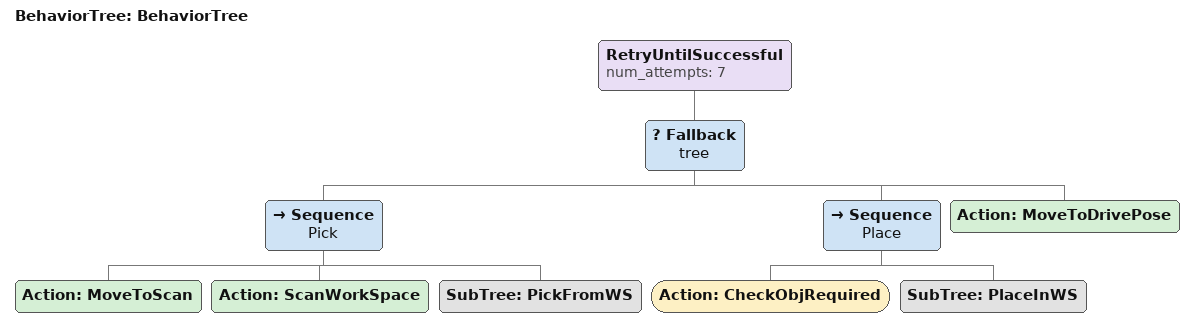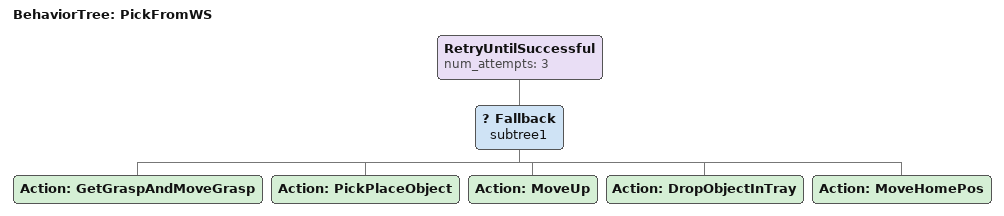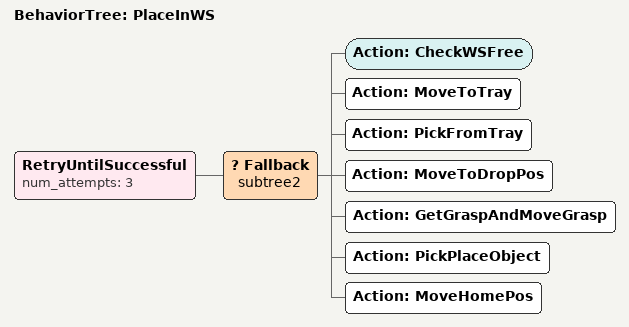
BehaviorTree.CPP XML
<root BTCPP_format="4">

    <BehaviorTree ID="BehaviorTree">
        <RetryUntilSuccessful num_attempts="7">
            <Fallback name="tree">
                <Sequence name="Pick">
                    <Action ID="MoveToScan"/>
                    <Action ID="ScanWorkSpace"/>
                    <SubTree ID="PickFromWS"/>
                </Sequence>
                <Sequence name="Place">
                    <Action ID="CheckObjRequired"/>
                    <SubTree ID="PlaceInWS"/>
                </Sequence>
                <Action ID="MoveToDrivePose"/>
            </Fallback>
        </RetryUntilSuccessful>
    </BehaviorTree>

    <BehaviorTree ID="PickFromWS">
        <RetryUntilSuccessful num_attempts="3">
            <Fallback name="subtree1">
                <Action ID="GetGraspAndMoveGrasp"/>
                <Action ID="PickPlaceObject"/>
                <Action ID="MoveUp"/>
                <Action ID="DropObjectInTray"/>
                <Action ID="MoveHomePos"/>
            </Fallback>
        </RetryUntilSuccessful>
    </BehaviorTree>

    <BehaviorTree ID="PlaceInWS">
        <RetryUntilSuccessful num_attempts="3">
            <Fallback name="subtree2">
                <Action ID="CheckWSFree"/>
                <Action ID="MoveToTray"/>
                <Action ID="PickFromTray"/>
                <Action ID="MoveToDropPos"/>
                <Action ID="GetGraspAndMoveGrasp"/>
                <Action ID="PickPlaceObject"/>
                <Action ID="MoveHomePos"/>
            </Fallback>
        </RetryUntilSuccessful>
    </BehaviorTree>

</root>
